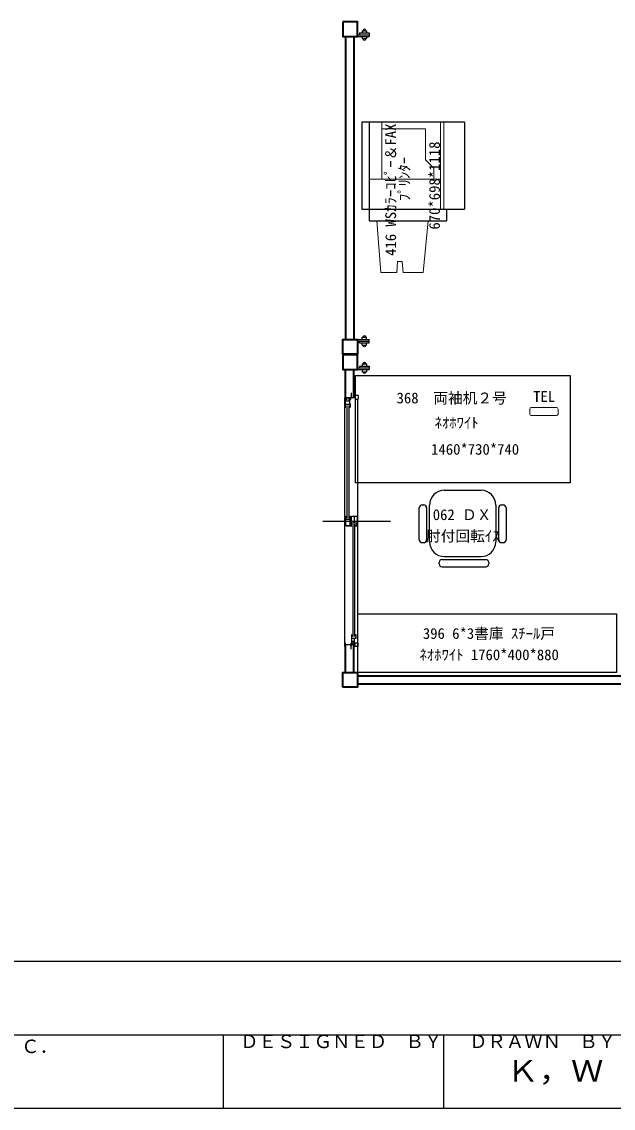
# Model space of a CAD drawing. Units: millimetres at full size, sheet at 1:50; details may follow other scales. Extents: x -9796 to 9869, y -7043 to 6939.
# Drawn here: x 4 to 4027, y -7043 to 338 of the extents above; entities that cross this region are included whole.
import ezdxf
from ezdxf.enums import TextEntityAlignment as Align

# ---------------------------------------------------------------- set-up
doc = ezdxf.new("R2010")
doc.units = ezdxf.units.MM
doc.header["$LTSCALE"] = 50
for name, color, linetype, lineweight in [('0-0', 7, 'Continuous', 25), ('0-1', 7, 'Continuous', 25), ('0-3', 7, 'Continuous', 25), ('0-A', 7, 'Continuous', 25)]:
    doc.layers.add(name, color=color, linetype=linetype, lineweight=lineweight)
doc.styles.add('ＭＳ ゴシック', font='')
doc.styles.get('ＭＳ ゴシック').set_extended_font_data('MS Gothic')

msp = doc.modelspace()

# ---------------------------------------------------------------- linework, layer by layer
at = {"layer": '0-0'}
for p, q in [((-9796.21, -6043.08), (9868.57, -6043.08)), ((-5711.41, -6543.08), (8940.96, -6543.08)), ((1373.38, -6543.4), (1373.38, -7043.08)), ((2873.38, -6543.4), (2873.38, -7043.08)), ((-9796.21, -7043.08), (9865.95, -7043.08))]:
    msp.add_line(p, q, dxfattribs=at)
at = {"layer": '0-1', "color": 2, "lineweight": 40}
for p, q in [((2206.88, 238.12), (2206.88, -1819.88)), ((2261.88, 238.12), (2261.88, -1819.88)), ((2206.88, -2214.88), (2206.88, -2024.88)), ((2261.88, -2214.88), (2261.88, -2024.88)), ((2206.88, -4082.88), (2206.88, -3892.88)), ((2261.88, -4082.88), (2261.88, -3892.88)), ((4344.88, -4107.88), (2286.88, -4107.88)), ((4344.88, -4162.88), (2286.88, -4162.88))]:
    msp.add_line(p, q, dxfattribs=at)
at = {"layer": '0-1'}
for p, q in [((2286.88, 250.12), (2366.88, 250.12)), ((2286.88, 238.12), (2366.88, 238.12)), ((2301.88, 262.12), (2366.88, 262.12)), ((2301.88, 262.12), (2301.88, 250.12)), ((2320.38, 277.12), (2348.38, 277.12)), ((2320.38, 277.12), (2320.38, 262.12)), ((2320.38, 238.12), (2320.38, 223.12)), ((2320.38, 223.12), (2348.38, 223.12)), ((2348.38, 277.12), (2348.38, 262.12)), ((2348.38, 238.12), (2348.38, 223.12)), ((2366.88, 262.12), (2366.88, 238.12)), ((2286.88, -1819.88), (2366.88, -1819.88)), ((2286.88, -1831.88), (2366.88, -1831.88)), ((2301.88, -1843.88), (2301.88, -1831.88)), ((2301.88, -1843.88), (2366.88, -1843.88)), ((2320.38, -1804.88), (2348.38, -1804.88)), ((2320.38, -1819.88), (2320.38, -1804.88)), ((2320.38, -1858.88), (2320.38, -1843.88)), ((2348.38, -1819.88), (2348.38, -1804.88)), ((2348.38, -1858.88), (2348.38, -1843.88)), ((2366.88, -1843.88), (2366.88, -1819.88)), ((2320.38, -1858.88), (2348.38, -1858.88)), ((2320.38, -1985.88), (2348.38, -1985.88)), ((2320.38, -1985.88), (2320.38, -2000.88)), ((2348.38, -1985.88), (2348.38, -2000.88)), ((2286.88, -2012.88), (2366.88, -2012.88)), ((2286.88, -2024.88), (2366.88, -2024.88)), ((2301.88, -2000.88), (2366.88, -2000.88)), ((2301.88, -2000.88), (2301.88, -2012.88)), ((2320.38, -2024.88), (2320.38, -2039.88)), ((2320.38, -2039.88), (2348.38, -2039.88)), ((2348.38, -2024.88), (2348.38, -2039.88)), ((2366.88, -2000.88), (2366.88, -2024.88)), ((2245.13, -2183.88), (2245.13, -2214.88)), ((2245.13, -2208.88), (2248.13, -2208.88)), ((2291.88, -2200.88), (2261.88, -2200.88)), ((2272.13, -2208.88), (2272.13, -2225.88)), ((2291.88, -2200.88), (2291.88, -2225.88)), ((2199.13, -2218.38), (2202.63, -2214.88)), ((2199.13, -2218.38), (2199.13, -3889.38)), ((2206.38, -2214.88), (2206.38, -2224.88)), ((2206.38, -2224.88), (2207.88, -2224.88)), ((2210.88, -2224.94), (2206.88, -2235.87)), ((2206.88, -2280.88), (2206.88, -2235.87)), ((2206.88, -2237.58), (2232.38, -2237.58)), ((2206.88, -2259.33), (2232.38, -2259.33)), ((2206.88, -2280.88), (2208.88, -2280.88)), ((2210.88, -2224.94), (2210.88, -2217.88)), ((2210.88, -2217.88), (2213.88, -2217.88)), ((2210.88, -2224.88), (2213.88, -2224.88)), ((2213.88, -2217.88), (2213.88, -2219.88)), ((2213.88, -2222.88), (2213.88, -2224.88)), ((2215.88, -2268.88), (2215.88, -3033.38)), ((2218.38, -2222.87), (2218.38, -2214.88)), ((2218.88, -2227.88), (2218.38, -2222.89)), ((2227.88, -2268.88), (2227.88, -3033.38)), ((2228.18, -2220.88), (2228.18, -2237.58)), ((2228.18, -2220.88), (2232.38, -2220.88)), ((2232.38, -2220.88), (2232.38, -2259.33)), ((2232.38, -2235.88), (2232.38, -2258.38)), ((2237.38, -2258.38), (2232.38, -2258.38)), ((2236.28, -2280.88), (2234.88, -2280.88)), ((2235.18, -2280.88), (2238.38, -2280.88)), ((2235.88, -2214.88), (2235.88, -2227.38)), ((2235.88, -2227.38), (2239.88, -2227.38)), ((2239.88, -2214.88), (2239.88, -2227.38)), ((2272.13, -2225.88), (2287.13, -2225.88)), ((2287.13, -2225.88), (2287.13, -3881.88)), ((2287.13, -2225.88), (2291.88, -2225.88)), ((2206.88, -3021.38), (2206.88, -3086.38)), ((2206.88, -3021.38), (2208.88, -3021.38)), ((2236.28, -3021.38), (2234.88, -3021.38)), ((2235.18, -3021.38), (2238.38, -3021.38)), ((2238.38, -3086.38), (2238.38, -3021.38)), ((2245.88, -3021.38), (2287.38, -3021.38)), ((2245.88, -3086.38), (2245.88, -3021.38)), ((2265.63, -3021.38), (2265.63, -3065.38)), ((2287.38, -3086.38), (2287.38, -3021.38)), ((2052.46, -3053.88), (2512.47, -3053.88)), ((2238.38, -3043.18), (2206.88, -3043.18)), ((2243.88, -3086.38), (2206.88, -3086.38)), ((2212.18, -3086.38), (2243.38, -3086.38)), ((2240.28, -3078.38), (2240.28, -3070.08)), ((2245.88, -3070.08), (2240.28, -3070.08)), ((2243.88, -3073.38), (2243.88, -3086.38)), ((2245.88, -3065.38), (2281.08, -3065.38)), ((2245.88, -3086.38), (2247.88, -3086.38)), ((2254.88, -3074.38), (2254.88, -3838.88)), ((2266.88, -3074.38), (2266.88, -3838.88)), ((2273.88, -3086.38), (2287.38, -3086.38)), ((2281.08, -3086.38), (2281.08, -3065.38)), ((2245.88, -3826.88), (2245.88, -3889.88)), ((2247.88, -3826.88), (2245.88, -3826.88)), ((2275.28, -3826.88), (2273.88, -3826.88)), ((2274.18, -3826.88), (2277.38, -3826.88)), ((2277.38, -3849.38), (2277.38, -3826.88)), ((2199.13, -3889.38), (2202.63, -3892.88)), ((2202.13, -3904.18), (2202.13, -3892.88)), ((2202.13, -3892.88), (2272.13, -3892.88)), ((2241.98, -3892.88), (2241.98, -3884.88)), ((2245.13, -3923.88), (2245.13, -3892.88)), ((2245.13, -3898.88), (2248.13, -3898.88)), ((2245.88, -3848.43), (2267.38, -3848.43)), ((2245.88, -3869.63), (2267.38, -3869.63)), ((2245.88, -3882.88), (2248.88, -3882.88)), ((2245.88, -3889.88), (2248.88, -3889.88)), ((2248.88, -3884.88), (2248.88, -3882.88)), ((2248.88, -3889.88), (2248.88, -3887.88)), ((2253.38, -3884.88), (2253.88, -3879.88)), ((2253.38, -3884.88), (2253.38, -3892.88)), ((2291.88, -3906.88), (2261.88, -3906.88)), ((2263.18, -3886.88), (2263.18, -3869.63)), ((2263.18, -3886.88), (2267.38, -3886.88)), ((2267.38, -3886.88), (2267.38, -3848.43)), ((2267.38, -3849.38), (2277.38, -3849.38)), ((2272.13, -3898.88), (2272.13, -3881.88)), ((2272.13, -3881.88), (2287.13, -3881.88)), ((2287.13, -3881.88), (2291.88, -3881.88)), ((2291.88, -3906.88), (2291.88, -3881.88))]:
    msp.add_line(p, q, dxfattribs=at)
at = {"layer": '0-1', "color": 2, "lineweight": 40}
for points in [[(2186.88, 338.12), (2186.88, 238.12), (2286.88, 238.12), (2286.88, 338.12)], [(2186.88, -1919.88), (2186.88, -1819.88), (2286.88, -1819.88), (2286.88, -1919.88)], [(2186.88, -1924.88), (2186.88, -2024.88), (2286.88, -2024.88), (2286.88, -1924.88)], [(2186.88, -4182.88), (2186.88, -4082.88), (2286.88, -4082.88), (2286.88, -4182.88)]]:
    msp.add_lwpolyline(points, close=True, dxfattribs=at)
at = {"layer": '0-1'}
for points in [[(2202.13, -2203.58), (2202.13, -2214.88), (2272.13, -2214.88)], [(2232.88, -2258.38), (2238.38, -2258.38), (2238.38, -2280.88)], [(2206.38, -3892.88), (2206.38, -3882.88), (2207.88, -3882.88)]]:
    msp.add_lwpolyline(points, dxfattribs=at)
for centre, radius, start, end in [((2334.38, 277.12), 10, 0, 180), ((2334.38, 223.12), 10, 180, 0), ((2334.38, -1804.88), 10, 0, 180), ((2334.38, -1858.88), 10, 180, 0), ((2334.38, -1985.88), 10, 0, 180), ((2334.38, -2039.88), 10, 180, 0), ((2218.68, -2222.87), 0.3, 180, 185.71059)]:
    msp.add_arc(centre, radius, start, end, dxfattribs=at)
at = {"layer": '0-3'}
for p, q in [((3015.44, -344.34), (2317.44, -344.34)), ((2317.44, -344.34), (2317.44, -934.34)), ((3015.44, -344.34), (3015.44, -934.34)), ((2317.44, -934.34), (3015.44, -934.34)), ((2895.44, -1014.34), (2895.44, -934.34)), ((2877.91, -2844.99), (3127.91, -2844.99)), ((2727.91, -2944.22), (2737.91, -2944.22)), ((2777.91, -3194.99), (2777.91, -2944.99)), ((3227.91, -2944.99), (3227.91, -3194.99)), ((3267.91, -2944.22), (3277.91, -2944.22)), ((2707.91, -3180.67), (2707.91, -2964.22)), ((2757.91, -2964.22), (2757.91, -3180.67)), ((3247.91, -3180.67), (3247.91, -2964.22)), ((3297.91, -2964.22), (3297.91, -3180.67)), ((2727.91, -3200.67), (2737.91, -3200.67)), ((3267.91, -3200.67), (3277.91, -3200.67)), ((2862.74, -3314.99), (3160.5, -3314.99)), ((2877.91, -3294.99), (3127.91, -3294.99)), ((2842.74, -3344.99), (2842.74, -3334.99)), ((2862.74, -3364.99), (3160.5, -3364.99)), ((3180.5, -3334.99), (3180.5, -3344.99))]:
    msp.add_line(p, q, dxfattribs=at)
at = {"layer": '0-3', "color": 4, "lineweight": 18}
for p, q in [((2452.73, -344.34), (2452.73, -731.47)), ((2851.18, -934.34), (2851.18, -344.34)), ((2875.44, -934.34), (2875.44, -344.34)), ((2367.44, -731.47), (2851.18, -731.47)), ((2417.94, -1014.34), (2446.83, -1364.34)), ((2767.14, -1014.34), (2733.81, -1364.34)), ((2559.39, -1290.05), (2554.08, -1364.34)), ((2559.39, -1290.05), (2591.89, -1290.05)), ((2591.89, -1290.05), (2597.39, -1364.34)), ((2446.83, -1364.34), (2554.08, -1364.34)), ((2597.39, -1364.34), (2733.81, -1364.34)), ((3641.46, -2282.9), (3469.46, -2282.9)), ((3459.46, -2292.89), (3459.46, -2327.9)), ((3641.46, -2337.9), (3469.46, -2337.9)), ((3651.46, -2327.9), (3651.46, -2292.89))]:
    msp.add_line(p, q, dxfattribs=at)
at = {"layer": '0-3'}
msp.add_lwpolyline([(2367.44, -344.34), (2367.44, -1014.34), (2895.44, -1014.34)], dxfattribs=at)
at = {"layer": '0-3', "color": 4, "lineweight": 18}
msp.add_lwpolyline([(2806.5, -731.47), (2806.5, -656.99), (2750.64, -601.13), (2750.64, -388.87), (2452.73, -388.87)], dxfattribs=at)
at = {"layer": '0-3'}
for points in [[(3732.91, -2064.99), (3732.91, -2794.99), (2272.91, -2794.99), (2272.91, -2064.99)], [(2289.47, -4083.74), (2289.47, -3683.74), (4049.47, -3683.74), (4049.47, -4083.74)]]:
    msp.add_lwpolyline(points, close=True, dxfattribs=at)
at = {"layer": '0-3', "color": 4, "lineweight": 18}
for centre, start, end in [((3469.46, -2292.89), 90, 180), ((3641.46, -2292.89), 0, 90), ((3469.46, -2327.9), 180, 270), ((3641.46, -2327.9), 270, 0)]:
    msp.add_arc(centre, 10, start, end, dxfattribs=at)
at = {"layer": '0-3'}
for centre, radius, start, end in [((2877.91, -2944.99), 100, 90, 180), ((3127.91, -2944.99), 100, 0, 90), ((2727.91, -2964.22), 20, 90, 180), ((2737.91, -2964.22), 20, 0, 90), ((3267.91, -2964.22), 20, 90, 180), ((3277.91, -2964.22), 20, 0, 90), ((2727.91, -3180.67), 20, 180, 270), ((2737.91, -3180.67), 20, 270, 0), ((2877.91, -3194.99), 100, 180, 270), ((3127.91, -3194.99), 100, 270, 0), ((3267.91, -3180.67), 20, 180, 270), ((3277.91, -3180.67), 20, 270, 0), ((2862.74, -3334.99), 20, 90, 180), ((3160.5, -3334.99), 20, 0, 90), ((2862.74, -3344.99), 20, 180, 270), ((3160.5, -3344.99), 20, 270, 0), ((3160.5, -3344.99), 20, 270, 0)]:
    msp.add_arc(centre, radius, start, end, dxfattribs=at)

# ---------------------------------------------------------------- texts
at = {"layer": '0-0', "color": 4, "style": 'ＭＳ ゴシック'}
for s, p in [('ＤＥＳＩＧＮＥＤ\u3000ＢＹ', (1489.45, -6662.03)), ('ＤＲＡＷＮ\u3000ＢＹ', (3046.55, -6662.03)), ('Ｃ．', (0.04, -6695.88))]:
    msp.add_text(s, height=91.64, dxfattribs=at).set_placement(p, align=Align.BOTTOM_LEFT)
at = {"layer": '0-3', "color": 4, "style": 'ＭＳ ゴシック'}
for s, p in [('416 WSｶﾗｰｺﾋﾟｰ＆FAX', (2571.89, -1252.81)), ('670*698*1118', (2869.8, -1074.07)), ('ﾌﾟﾘﾝﾀｰ', (2664.99, -880.42))]:
    msp.add_text(s, height=73.31, rotation=90, dxfattribs=at).set_placement(p, align=Align.BOTTOM_LEFT)
for s, p in [('368\u3000両袖机２号', (2553.46, -2276.54)), ('TEL', (3482.3, -2266.18)), ('ﾈｵﾎﾜｲﾄ', (2811.71, -2444.14)), ('1460*730*740', (2788.31, -2625.18)), ('062 ＤＸ', (2799.25, -3069.38)), ('肘付回転ｲｽ', (2753.75, -3214.15)), ('396 6*3書庫 ｽﾁｰﾙ戸', (2732.04, -3876.49)), ('ﾈｵﾎﾜｲﾄ 1760*400*880', (2708.77, -4020.97))]:
    msp.add_text(s, height=73.31, dxfattribs=at).set_placement(p, align=Align.BOTTOM_LEFT)
at = {"layer": '0-A', "style": 'ＭＳ ゴシック', "width": 1.1}
msp.add_text('Ｋ，Ｗ', height=146.6, dxfattribs=at).set_placement((3299.76, -6905.76), align=Align.BOTTOM_LEFT)

doc.saveas('drawing.dxf')
